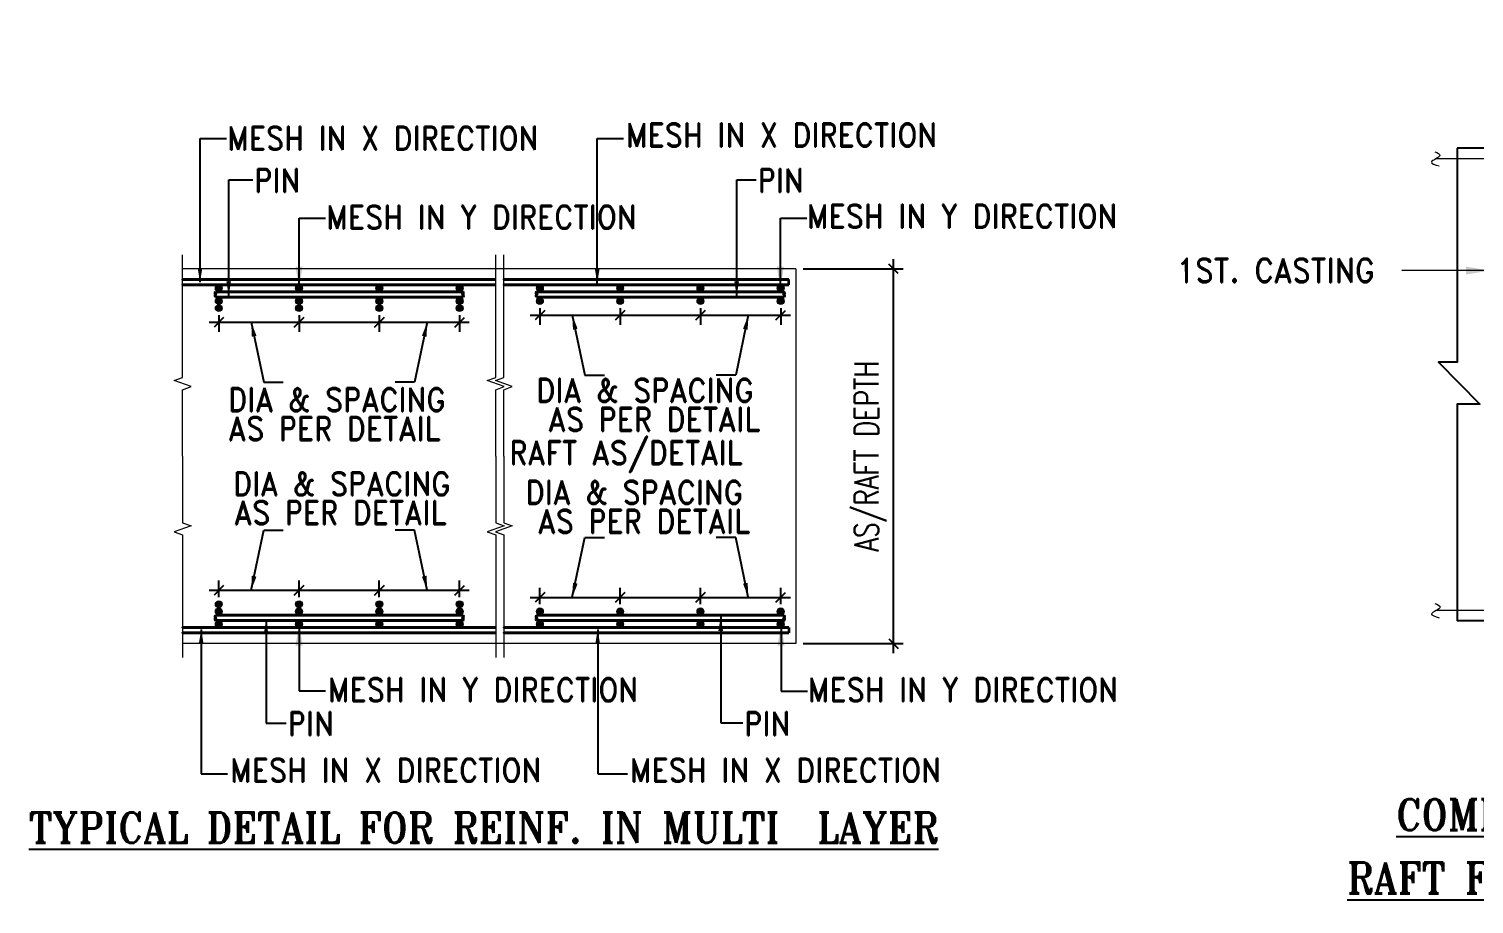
# Model space of a CAD drawing. Header units: millimetres. Extents: x 1123469 to 1883119, y -126924 to 196924.
# Drawn here: x 1402946 to 1418029, y 106174 to 115304 of the extents above; entities that cross this region are included whole.
import ezdxf

# ---------------------------------------------------------------- set-up
doc = ezdxf.new("R2010")
doc.units = ezdxf.units.MM
doc.header["$LTSCALE"] = 500
doc.header["$MEASUREMENT"] = 0
doc.header["$PDMODE"] = 34
for name, pattern in [('( Hidden )', [0.375, 0.25, -0.125]), ('1', [0]), ('ACAD_ISO08W100', [36, 24, -3, 6, -3])]:
    doc.linetypes.add(name, pattern=pattern)
doc.layers.get('Defpoints').update_dxf_attribs({"lineweight": 0})
for name, color, linetype, lineweight in [('ARWO', 1, 'Continuous', 18), ('DIM', 1, 'Continuous', 20), ('RAFT LINE', 251, 'Continuous', 0), ('RAFT REIN.', 7, 'Continuous', 18), ('RAFT REIN. MARK', 3, 'Continuous', 18), ('RAFT SECTION', 4, 'Continuous', 18), ('STEEL', 7, 'Continuous', 20), ('Steel aa', 6, 'Continuous', 40), ('T1', 1, 'Continuous', 15), ('TEXT', 7, 'Continuous', 13)]:
    doc.layers.add(name, color=color, linetype=linetype, lineweight=lineweight)
for name, color, linetype in [('beam', 4, '1'), ('Dim aa', 252, 'Continuous'), ('DIMENTION', 3, 'Continuous'), ('Grid_line', 8, 'ACAD_ISO08W100'), ('reinf.', 4, 'Continuous'), ('S-DIM', 2, 'Continuous'), ('TEXT 1', 1, 'Continuous')]:
    doc.layers.add(name, color=color, linetype=linetype)
doc.styles.add('3mm', font='arial.ttf')
doc.styles.add('DIM50', font='simplex.shx', dxfattribs={"width": 0.75})
doc.styles.add('GN-DIM', font='romand.shx', dxfattribs={"width": 0.9, "height": 250})
doc.styles.add('rawat.25', font='simplex.shx', dxfattribs={"height": 300})
doc.styles.add('ROMANS', font='arialbd.ttf', dxfattribs={"width": 0.75})
doc.styles.add('RT', font='romant.shx', dxfattribs={"height": 8})
doc.dimstyles.new('GN-DIM', dxfattribs={"dimtxt": 250, "dimasz": 125, "dimexe": 125, "dimexo": 100, "dimgap": 100, "dimtad": 1, "dimdec": 0, "dimdsep": 46, "dimtxsty": 'GN-DIM', "dimblk": 'OBLIQUE', "dimcen": 2.5, "dimdle": 125, "dimclrd": 3, "dimclre": 3, "dimclrt": 6, "dimadec": 0, "dimazin": 0, "dimtfac": 1, "dimtdec": 0, "dimtix": 1, "dimtmove": 0, "dimatfit": 3, "dimfxl": 1, "dimarcsym": 0})
doc.dimstyles.new('mm 1-25 [4 x]', dxfattribs={"dimtxt": 300, "dimasz": 225, "dimexe": 0.18, "dimexo": 0.0625, "dimgap": 50, "dimtad": 1, "dimdec": 0, "dimlfac": 0.25, "dimzin": 0, "dimdsep": 46, "dimtxsty": 'ROMANS', "dimcen": 0.09, "dimclrd": 253, "dimclre": 253, "dimclrt": 4, "dimadec": 0, "dimazin": 0, "dimtfac": 1, "dimtdec": 0, "dimtofl": 0, "dimtmove": 0, "dimatfit": 3, "dimfxl": 1, "dimtolj": 1, "dimtzin": 0, "dimarcsym": 0})
doc.dimstyles.new('PARAMVEER', dxfattribs={"dimtxt": 200, "dimasz": 100, "dimexe": 0, "dimexo": 25, "dimgap": 10, "dimtad": 1, "dimdec": 0, "dimrnd": 5, "dimzin": 0, "dimdsep": 46, "dimtxsty": '3mm', "dimblk": 'OBLIQUE', "dimcen": 0.09, "dimdle": 75, "dimclrd": 1, "dimclre": 1, "dimclrt": 3, "dimadec": 0, "dimazin": 0, "dimtfac": 1, "dimtdec": 0, "dimtmove": 1, "dimatfit": 3, "dimfxl": 100, "dimtolj": 1, "dimtzin": 0, "dimlwd": 18, "dimlwe": 5, "dimarcsym": 0})
doc.dimstyles.new('rawat.25', dxfattribs={"dimtxt": 300, "dimasz": 75, "dimexe": 100, "dimexo": 50, "dimgap": 35, "dimtad": 1, "dimdec": 0, "dimlfac": 0.25, "dimzin": 1, "dimdsep": 46, "dimtxsty": 'rawat.25', "dimblk": 'ARCHTICK', "dimcen": 0.09, "dimdle": 100, "dimclrd": 232, "dimclre": 232, "dimclrt": 3, "dimadec": 0, "dimazin": 0, "dimtfac": 1, "dimtdec": 0, "dimtix": 1, "dimtmove": 1, "dimatfit": 0, "dimfxl": 1, "dimarcsym": 0})
doc.dimstyles.new('section dim.', dxfattribs={"dimtxt": 250, "dimasz": 100, "dimexe": 100, "dimexo": 75, "dimgap": 50, "dimtad": 1, "dimdec": 0, "dimlfac": 0.5, "dimzin": 1, "dimdsep": 46, "dimtxsty": 'DIM50', "dimblk": 'OBLIQUE', "dimcen": 6, "dimdle": 100, "dimclrd": 1, "dimclre": 1, "dimclrt": 3, "dimadec": 0, "dimazin": 0, "dimtfac": 1, "dimtdec": 0, "dimtmove": 1, "dimatfit": 0, "dimfxl": 1, "dimtolj": 1, "dimtzin": 0, "dimarcsym": 0})

# ---------------------------------------------------------------- blocks, each defined once
blk = doc.blocks.new('_Oblique')
at = {"color": 0, "linetype": 'ByBlock', "lineweight": -2}
blk.add_line((-0.5, -0.5), (0.5, 0.5), dxfattribs=at)
blk = doc.blocks.new('*D728')
at = {"layer": 'Defpoints', "color": 0, "transparency": 16777216}
for p in [(6747600, -1245078), (6749244, -1245661), (6749244, -1246080)]:
    blk.add_point(p, dxfattribs=at)
at = {"layer": 'DIMENTION', "color": 3, "lineweight": -2, "transparency": 16777216}
for p, q in [((6747600, -1245178), (6747600, -1246205)), ((6749244, -1245761), (6749244, -1246205)), ((6747475, -1246080), (6749369, -1246080))]:
    blk.add_line(p, q, dxfattribs=at)
at = {"layer": 'DIMENTION', "color": 3, "lineweight": -2, "transparency": 16777216, "xscale": 125, "yscale": 125, "zscale": 125, "rotation": 180}
blk.add_blockref('_Oblique', (6747600, -1246080), dxfattribs=at)
at = {"layer": 'DIMENTION', "color": 3, "lineweight": -2, "transparency": 16777216, "xscale": 125, "yscale": 125, "zscale": 125}
blk.add_blockref('_Oblique', (6749244, -1246080), dxfattribs=at)
at = {"layer": 'DIMENTION', "color": 6, "transparency": 16777216, "insert": (6748422, -1245855), "char_height": 250, "attachment_point": 5, "style": 'GN-DIM'}
blk.add_mtext('450', dxfattribs=at)
blk = doc.blocks.new('*D729')
at = {"layer": 'Defpoints', "color": 0, "transparency": 16777216}
for p in [(6750892, -1244757), (6749244, -1245661), (6750892, -1246080)]:
    blk.add_point(p, dxfattribs=at)
at = {"layer": 'DIMENTION', "color": 3, "lineweight": -2, "transparency": 16777216}
for p, q in [((6750892, -1244857), (6750892, -1246205)), ((6749244, -1245761), (6749244, -1246205)), ((6749119, -1246080), (6751017, -1246080))]:
    blk.add_line(p, q, dxfattribs=at)
at = {"layer": 'DIMENTION', "color": 3, "lineweight": -2, "transparency": 16777216, "xscale": 125, "yscale": 125, "zscale": 125, "rotation": 180}
blk.add_blockref('_Oblique', (6749244, -1246080), dxfattribs=at)
at = {"layer": 'DIMENTION', "color": 3, "lineweight": -2, "transparency": 16777216, "xscale": 125, "yscale": 125, "zscale": 125}
blk.add_blockref('_Oblique', (6750892, -1246080), dxfattribs=at)
at = {"layer": 'DIMENTION', "color": 6, "transparency": 16777216, "insert": (6750068, -1245855), "char_height": 250, "attachment_point": 5, "style": 'GN-DIM'}
blk.add_mtext('450', dxfattribs=at)
blk = doc.blocks.new('*D730')
at = {"layer": 'Defpoints', "color": 0, "transparency": 16777216}
for p in [(6747596, -1241355), (6747596, -1243227), (6748127, -1243227)]:
    blk.add_point(p, dxfattribs=at)
at = {"layer": 'DIMENTION', "color": 3, "lineweight": -2, "transparency": 16777216}
for p, q in [((6748127, -1241230), (6748127, -1243352)), ((6747696, -1241355), (6748252, -1241355)), ((6747696, -1243227), (6748252, -1243227))]:
    blk.add_line(p, q, dxfattribs=at)
at = {"layer": 'DIMENTION', "color": 3, "lineweight": -2, "transparency": 16777216, "xscale": 125, "yscale": 125, "zscale": 125}
for p, rotation in [((6748127, -1241355), 90), ((6748127, -1243227), 270)]:
    blk.add_blockref('_Oblique', p, dxfattribs=dict(at, rotation=rotation))
at = {"layer": 'DIMENTION', "color": 6, "transparency": 16777216, "insert": (6747902, -1242291), "char_height": 250, "attachment_point": 5, "rotation": 90, "style": 'GN-DIM'}
blk.add_mtext('400', dxfattribs=at)
blk = doc.blocks.new('*D731')
at = {"layer": 'Defpoints', "color": 0, "transparency": 16777216}
for p in [(6747146, -1244761), (6747600, -1244761), (6747600, -1246080)]:
    blk.add_point(p, dxfattribs=at)
at = {"layer": 'DIMENTION', "color": 3, "lineweight": -2, "transparency": 16777216}
for p, q in [((6747146, -1244861), (6747146, -1246205)), ((6747600, -1244861), (6747600, -1246205)), ((6747021, -1246080), (6747725, -1246080))]:
    blk.add_line(p, q, dxfattribs=at)
at = {"layer": 'DIMENTION', "color": 3, "lineweight": -2, "transparency": 16777216, "xscale": 125, "yscale": 125, "zscale": 125, "rotation": 180}
blk.add_blockref('_Oblique', (6747146, -1246080), dxfattribs=at)
at = {"layer": 'DIMENTION', "color": 3, "lineweight": -2, "transparency": 16777216, "xscale": 125, "yscale": 125, "zscale": 125}
blk.add_blockref('_Oblique', (6747600, -1246080), dxfattribs=at)
at = {"layer": 'DIMENTION', "color": 6, "transparency": 16777216, "insert": (6747373, -1245855), "char_height": 250, "attachment_point": 5, "style": 'GN-DIM'}
blk.add_mtext('150', dxfattribs=at)
blk = doc.blocks.new('*D732')
at = {"layer": 'Defpoints', "color": 0, "transparency": 16777216}
for p in [(6747143, -1241638), (6746855, -1242944), (6747143, -1242944)]:
    blk.add_point(p, dxfattribs=at)
at = {"layer": 'DIMENTION', "color": 3, "lineweight": -2, "transparency": 16777216}
for p, q in [((6746855, -1241513), (6746855, -1243069)), ((6747043, -1241638), (6746730, -1241638)), ((6747043, -1242944), (6746730, -1242944))]:
    blk.add_line(p, q, dxfattribs=at)
at = {"layer": 'DIMENTION', "color": 3, "lineweight": -2, "transparency": 16777216, "xscale": 125, "yscale": 125, "zscale": 125}
for p, rotation in [((6746855, -1241638), 90), ((6746855, -1242944), 270)]:
    blk.add_blockref('_Oblique', p, dxfattribs=dict(at, rotation=rotation))
at = {"layer": 'DIMENTION', "color": 6, "transparency": 16777216, "insert": (6746630, -1242291), "char_height": 250, "attachment_point": 5, "rotation": 90, "style": 'GN-DIM'}
blk.add_mtext('300', dxfattribs=at)
blk = doc.blocks.new('*D733')
at = {"layer": 'Defpoints', "color": 0, "transparency": 16777216}
for p in [(6748529, -1244647), (6750157, -1244538), (6750157, -1245422)]:
    blk.add_point(p, dxfattribs=at)
at = {"layer": 'DIMENTION', "color": 3, "lineweight": -2, "transparency": 16777216}
for p, q in [((6750157, -1244638), (6750157, -1245547)), ((6748529, -1244747), (6748529, -1245547)), ((6748404, -1245422), (6750282, -1245422))]:
    blk.add_line(p, q, dxfattribs=at)
at = {"layer": 'DIMENTION', "color": 3, "lineweight": -2, "transparency": 16777216, "xscale": 125, "yscale": 125, "zscale": 125, "rotation": 180}
blk.add_blockref('_Oblique', (6748529, -1245422), dxfattribs=at)
at = {"layer": 'DIMENTION', "color": 3, "lineweight": -2, "transparency": 16777216, "xscale": 125, "yscale": 125, "zscale": 125}
blk.add_blockref('_Oblique', (6750157, -1245422), dxfattribs=at)
at = {"layer": 'DIMENTION', "color": 6, "transparency": 16777216, "insert": (6749343, -1245132), "char_height": 250, "attachment_point": 5, "style": 'GN-DIM'}
blk.add_mtext('{\\Fc:\\acadr13ommon\\fonts\\romand|c0;\\W1;50% R/F LAP}', dxfattribs=at)
blk = doc.blocks.new('*D545')
at = {"layer": 'Defpoints', "color": 0, "transparency": 16777216}
for p in [(1413855, 114481), (1414873, 114481), (1413855, 110571)]:
    blk.add_point(p, dxfattribs=at)
at = {"layer": 'S-DIM', "color": 1, "lineweight": -2, "transparency": 16777216}
for p, q in [((1413930, 114481), (1414973, 114481)), ((1414873, 110471), (1414873, 114581)), ((1413930, 110571), (1414973, 110571))]:
    blk.add_line(p, q, dxfattribs=at)
at = {"layer": 'S-DIM', "color": 1, "lineweight": -2, "transparency": 16777216, "xscale": 100, "yscale": 100, "zscale": 100}
for p, rotation in [((1414873, 114481), 90), ((1414873, 110571), 270)]:
    blk.add_blockref('_Oblique', p, dxfattribs=dict(at, rotation=rotation))
at = {"layer": 'S-DIM', "color": 3, "transparency": 16777216, "insert": (1414632, 112526), "char_height": 250, "attachment_point": 5, "rotation": 90, "style": 'DIM50'}
blk.add_mtext('\\A1;AS/RAFT DEPTH', dxfattribs=at)
blk = doc.blocks.new('_ArchTick')
at = {"color": 0, "linetype": 'ByBlock', "const_width": 0.15}
blk.add_lwpolyline([(-0.5, -0.5), (0.5, 0.5)], dxfattribs=at)
blk = doc.blocks.new('*D546')
at = {"layer": 'Defpoints', "color": 0, "transparency": 16777216}
for p in [(1413696, 111054), (1412858, 110908), (1413696, 110908)]:
    blk.add_point(p, dxfattribs=at)
at = {"layer": 'S-DIM', "color": 1, "lineweight": -2, "transparency": 16777216}
for p, q in [((1412758, 111054), (1413796, 111054)), ((1412858, 110983), (1412858, 111154)), ((1413696, 110983), (1413696, 111154))]:
    blk.add_line(p, q, dxfattribs=at)
at = {"layer": 'S-DIM', "color": 1, "lineweight": -2, "transparency": 16777216, "xscale": 100, "yscale": 100, "zscale": 100, "rotation": 180}
blk.add_blockref('_Oblique', (1412858, 111054), dxfattribs=at)
at = {"layer": 'S-DIM', "color": 1, "lineweight": -2, "transparency": 16777216, "xscale": 100, "yscale": 100, "zscale": 100}
blk.add_blockref('_Oblique', (1413696, 111054), dxfattribs=at)
blk = doc.blocks.new('*D547')
at = {"layer": 'Defpoints', "color": 0, "transparency": 16777216}
for p in [(1412020, 111054), (1411182, 110908), (1412020, 110908)]:
    blk.add_point(p, dxfattribs=at)
at = {"layer": 'S-DIM', "color": 1, "lineweight": -2, "transparency": 16777216}
for p, q in [((1411082, 111054), (1412120, 111054)), ((1411182, 110983), (1411182, 111154)), ((1412020, 110983), (1412020, 111154))]:
    blk.add_line(p, q, dxfattribs=at)
at = {"layer": 'S-DIM', "color": 1, "lineweight": -2, "transparency": 16777216, "xscale": 100, "yscale": 100, "zscale": 100, "rotation": 180}
blk.add_blockref('_Oblique', (1411182, 111054), dxfattribs=at)
at = {"layer": 'S-DIM', "color": 1, "lineweight": -2, "transparency": 16777216, "xscale": 100, "yscale": 100, "zscale": 100}
blk.add_blockref('_Oblique', (1412020, 111054), dxfattribs=at)
blk = doc.blocks.new('*D548')
at = {"layer": 'Defpoints', "color": 0, "transparency": 16777216}
for p in [(1412858, 111054), (1412020, 110908), (1412858, 110908)]:
    blk.add_point(p, dxfattribs=at)
at = {"layer": 'S-DIM', "color": 1, "lineweight": -2, "transparency": 16777216}
for p, q in [((1411920, 111054), (1412958, 111054)), ((1412020, 110983), (1412020, 111154)), ((1412858, 110983), (1412858, 111154))]:
    blk.add_line(p, q, dxfattribs=at)
at = {"layer": 'S-DIM', "color": 1, "lineweight": -2, "transparency": 16777216, "xscale": 100, "yscale": 100, "zscale": 100, "rotation": 180}
blk.add_blockref('_Oblique', (1412020, 111054), dxfattribs=at)
at = {"layer": 'S-DIM', "color": 1, "lineweight": -2, "transparency": 16777216, "xscale": 100, "yscale": 100, "zscale": 100}
blk.add_blockref('_Oblique', (1412858, 111054), dxfattribs=at)
blk = doc.blocks.new('*D549')
at = {"layer": 'Defpoints', "color": 0, "transparency": 16777216}
for p in [(1410344, 111128), (1409506, 110982), (1410344, 110982)]:
    blk.add_point(p, dxfattribs=at)
at = {"layer": 'S-DIM', "color": 1, "lineweight": -2, "transparency": 16777216}
for p, q in [((1409506, 111057), (1409506, 111228)), ((1410344, 111057), (1410344, 111228)), ((1409406, 111128), (1410444, 111128))]:
    blk.add_line(p, q, dxfattribs=at)
at = {"layer": 'S-DIM', "color": 1, "lineweight": -2, "transparency": 16777216, "xscale": 100, "yscale": 100, "zscale": 100, "rotation": 180}
blk.add_blockref('_Oblique', (1409506, 111128), dxfattribs=at)
at = {"layer": 'S-DIM', "color": 1, "lineweight": -2, "transparency": 16777216, "xscale": 100, "yscale": 100, "zscale": 100}
blk.add_blockref('_Oblique', (1410344, 111128), dxfattribs=at)
blk = doc.blocks.new('*D550')
at = {"layer": 'Defpoints', "color": 0, "transparency": 16777216}
for p in [(1408669, 111128), (1407831, 110982), (1408669, 110982)]:
    blk.add_point(p, dxfattribs=at)
at = {"layer": 'S-DIM', "color": 1, "lineweight": -2, "transparency": 16777216}
for p, q in [((1407831, 111057), (1407831, 111228)), ((1408669, 111057), (1408669, 111228)), ((1407731, 111128), (1408769, 111128))]:
    blk.add_line(p, q, dxfattribs=at)
at = {"layer": 'S-DIM', "color": 1, "lineweight": -2, "transparency": 16777216, "xscale": 100, "yscale": 100, "zscale": 100, "rotation": 180}
blk.add_blockref('_Oblique', (1407831, 111128), dxfattribs=at)
at = {"layer": 'S-DIM', "color": 1, "lineweight": -2, "transparency": 16777216, "xscale": 100, "yscale": 100, "zscale": 100}
blk.add_blockref('_Oblique', (1408669, 111128), dxfattribs=at)
blk = doc.blocks.new('*D551')
at = {"layer": 'Defpoints', "color": 0, "transparency": 16777216}
for p in [(1409506, 111128), (1408669, 110982), (1409506, 110982)]:
    blk.add_point(p, dxfattribs=at)
at = {"layer": 'S-DIM', "color": 1, "lineweight": -2, "transparency": 16777216}
for p, q in [((1408669, 111057), (1408669, 111228)), ((1409506, 111057), (1409506, 111228)), ((1408569, 111128), (1409606, 111128))]:
    blk.add_line(p, q, dxfattribs=at)
at = {"layer": 'S-DIM', "color": 1, "lineweight": -2, "transparency": 16777216, "xscale": 100, "yscale": 100, "zscale": 100, "rotation": 180}
blk.add_blockref('_Oblique', (1408669, 111128), dxfattribs=at)
at = {"layer": 'S-DIM', "color": 1, "lineweight": -2, "transparency": 16777216, "xscale": 100, "yscale": 100, "zscale": 100}
blk.add_blockref('_Oblique', (1409506, 111128), dxfattribs=at)
blk = doc.blocks.new('*D552')
at = {"layer": 'Defpoints', "color": 0, "transparency": 16777216}
for p in [(1412858, 114144), (1413696, 114144), (1413696, 113998)]:
    blk.add_point(p, dxfattribs=at)
at = {"layer": 'S-DIM', "color": 1, "lineweight": -2, "transparency": 16777216}
for p, q in [((1412858, 114069), (1412858, 113898)), ((1413696, 114069), (1413696, 113898)), ((1412758, 113998), (1413796, 113998))]:
    blk.add_line(p, q, dxfattribs=at)
at = {"layer": 'S-DIM', "color": 1, "lineweight": -2, "transparency": 16777216, "xscale": 100, "yscale": 100, "zscale": 100, "rotation": 180}
blk.add_blockref('_Oblique', (1412858, 113998), dxfattribs=at)
at = {"layer": 'S-DIM', "color": 1, "lineweight": -2, "transparency": 16777216, "xscale": 100, "yscale": 100, "zscale": 100}
blk.add_blockref('_Oblique', (1413696, 113998), dxfattribs=at)
blk = doc.blocks.new('*D553')
at = {"layer": 'Defpoints', "color": 0, "transparency": 16777216}
for p in [(1411182, 114144), (1412020, 114144), (1412020, 113998)]:
    blk.add_point(p, dxfattribs=at)
at = {"layer": 'S-DIM', "color": 1, "lineweight": -2, "transparency": 16777216}
for p, q in [((1411182, 114069), (1411182, 113898)), ((1412020, 114069), (1412020, 113898)), ((1411082, 113998), (1412120, 113998))]:
    blk.add_line(p, q, dxfattribs=at)
at = {"layer": 'S-DIM', "color": 1, "lineweight": -2, "transparency": 16777216, "xscale": 100, "yscale": 100, "zscale": 100, "rotation": 180}
blk.add_blockref('_Oblique', (1411182, 113998), dxfattribs=at)
at = {"layer": 'S-DIM', "color": 1, "lineweight": -2, "transparency": 16777216, "xscale": 100, "yscale": 100, "zscale": 100}
blk.add_blockref('_Oblique', (1412020, 113998), dxfattribs=at)
blk = doc.blocks.new('*D554')
at = {"layer": 'Defpoints', "color": 0, "transparency": 16777216}
for p in [(1412020, 114144), (1412858, 114144), (1412858, 113998)]:
    blk.add_point(p, dxfattribs=at)
at = {"layer": 'S-DIM', "color": 1, "lineweight": -2, "transparency": 16777216}
for p, q in [((1412020, 114069), (1412020, 113898)), ((1412858, 114069), (1412858, 113898)), ((1411920, 113998), (1412958, 113998))]:
    blk.add_line(p, q, dxfattribs=at)
at = {"layer": 'S-DIM', "color": 1, "lineweight": -2, "transparency": 16777216, "xscale": 100, "yscale": 100, "zscale": 100, "rotation": 180}
blk.add_blockref('_Oblique', (1412020, 113998), dxfattribs=at)
at = {"layer": 'S-DIM', "color": 1, "lineweight": -2, "transparency": 16777216, "xscale": 100, "yscale": 100, "zscale": 100}
blk.add_blockref('_Oblique', (1412858, 113998), dxfattribs=at)
blk = doc.blocks.new('*D555')
at = {"layer": 'Defpoints', "color": 0, "transparency": 16777216}
for p in [(1409506, 114071), (1410344, 114071), (1410344, 113924)]:
    blk.add_point(p, dxfattribs=at)
at = {"layer": 'S-DIM', "color": 1, "lineweight": -2, "transparency": 16777216}
for p, q in [((1409406, 113924), (1410444, 113924)), ((1409506, 113996), (1409506, 113824)), ((1410344, 113996), (1410344, 113824))]:
    blk.add_line(p, q, dxfattribs=at)
at = {"layer": 'S-DIM', "color": 1, "lineweight": -2, "transparency": 16777216, "xscale": 100, "yscale": 100, "zscale": 100, "rotation": 180}
blk.add_blockref('_Oblique', (1409506, 113924), dxfattribs=at)
at = {"layer": 'S-DIM', "color": 1, "lineweight": -2, "transparency": 16777216, "xscale": 100, "yscale": 100, "zscale": 100}
blk.add_blockref('_Oblique', (1410344, 113924), dxfattribs=at)
blk = doc.blocks.new('*D556')
at = {"layer": 'Defpoints', "color": 0, "transparency": 16777216}
for p in [(1407831, 114071), (1408669, 114071), (1408669, 113924)]:
    blk.add_point(p, dxfattribs=at)
at = {"layer": 'S-DIM', "color": 1, "lineweight": -2, "transparency": 16777216}
for p, q in [((1407731, 113924), (1408769, 113924)), ((1407831, 113996), (1407831, 113824)), ((1408669, 113996), (1408669, 113824))]:
    blk.add_line(p, q, dxfattribs=at)
at = {"layer": 'S-DIM', "color": 1, "lineweight": -2, "transparency": 16777216, "xscale": 100, "yscale": 100, "zscale": 100, "rotation": 180}
blk.add_blockref('_Oblique', (1407831, 113924), dxfattribs=at)
at = {"layer": 'S-DIM', "color": 1, "lineweight": -2, "transparency": 16777216, "xscale": 100, "yscale": 100, "zscale": 100}
blk.add_blockref('_Oblique', (1408669, 113924), dxfattribs=at)
blk = doc.blocks.new('*D557')
at = {"layer": 'Defpoints', "color": 0, "transparency": 16777216}
for p in [(1408669, 114071), (1409506, 114071), (1409506, 113924)]:
    blk.add_point(p, dxfattribs=at)
at = {"layer": 'S-DIM', "color": 1, "lineweight": -2, "transparency": 16777216}
for p, q in [((1408569, 113924), (1409606, 113924)), ((1408669, 113996), (1408669, 113824)), ((1409506, 113996), (1409506, 113824))]:
    blk.add_line(p, q, dxfattribs=at)
at = {"layer": 'S-DIM', "color": 1, "lineweight": -2, "transparency": 16777216, "xscale": 100, "yscale": 100, "zscale": 100, "rotation": 180}
blk.add_blockref('_Oblique', (1408669, 113924), dxfattribs=at)
at = {"layer": 'S-DIM', "color": 1, "lineweight": -2, "transparency": 16777216, "xscale": 100, "yscale": 100, "zscale": 100}
blk.add_blockref('_Oblique', (1409506, 113924), dxfattribs=at)
blk = doc.blocks.new('NRYNR')
at = {"layer": 'beam', "color": 3}
for p, q in [((6752444.8, -1239825.4), (6746160.8, -1239825.4)), ((6752444.8, -1244756.9), (6746160.8, -1244756.9))]:
    blk.add_line(p, q, dxfattribs=at)
for points in [[(6746160.8, -1239825.4), (6746160.8, -1242056.2), (6745964.2, -1242056.2), (6746398.1, -1242496.5), (6746160.8, -1242496.5), (6746160.8, -1244756.9)], [(6752444.8, -1244756.9), (6752444.8, -1242496.5), (6752682.2, -1242496.5), (6752248.3, -1242056.2), (6752444.8, -1242056.2), (6752444.8, -1239825.4)]]:
    blk.add_lwpolyline(points, dxfattribs=at)
at = {"layer": 'Grid_line', "ltscale": 0.3}
blk.add_line((6749244, -1238873.8), (6749244, -1246436.1), dxfattribs=at)
at = {"layer": 'STEEL', "color": 4, "ltscale": 10000}
for p, q in [((6750066.5, -1239935), (6745941.6, -1239935)), ((6750018.4, -1240044.5), (6750178.5, -1239935)), ((6752559.6, -1239935), (6750178.5, -1239935)), ((6750018.4, -1240044.5), (6748330.7, -1240044.5)), ((6748330.7, -1244647.3), (6745941.6, -1244647.3)), ((6748330.7, -1244647.3), (6748490.9, -1244537.7)), ((6750157.2, -1244537.7), (6748490.9, -1244537.7)), ((6749360.3, -1244647.3), (6748529.1, -1244647.3)), ((6752559.6, -1244647.3), (6749360.3, -1244647.3))]:
    blk.add_line(p, q, dxfattribs=at)
for points in [[(6745927.9, -1239862.1), (6745981.4, -1239900.6), (6745892, -1239970), (6745973.2, -1240011)], [(6752545.9, -1239862.1), (6752599.4, -1239900.6), (6752510, -1239970), (6752591.2, -1240011)], [(6745927.9, -1244574.4), (6745981.4, -1244612.9), (6745892, -1244682.4), (6745973.2, -1244723.3)], [(6752545.9, -1244574.4), (6752599.4, -1244612.9), (6752510, -1244682.4), (6752591.2, -1244723.3)]]:
    blk.add_spline(points, degree=3, dxfattribs=at)
at = {"layer": 'TEXT', "color": 4}
for p, q in [((6747596.4, -1239825.4), (6747596.4, -1241355)), ((6750891.6, -1239825.4), (6750891.6, -1241355)), ((6747142.6, -1241637.8), (6747596.4, -1241355)), ((6751345.4, -1241637.8), (6750891.6, -1241355)), ((6747142.6, -1241637.8), (6747142.6, -1242944.4)), ((6751345.4, -1241637.8), (6751345.4, -1242944.4)), ((6747142.6, -1242944.4), (6747596.4, -1243227.2)), ((6751345.4, -1242944.4), (6750891.6, -1243227.2)), ((6747596.4, -1243227.2), (6747596.4, -1244756.9)), ((6750891.6, -1243227.2), (6750891.6, -1244756.9))]:
    blk.add_line(p, q, dxfattribs=at)
at = {"layer": 'TEXT', "color": 3, "style": 'GN-DIM', "width": 0.9}
for s, p in [('C OF JOINT', (6749116.5, -1238834.9)), ('L', (6749189.9, -1238982.4)), ('INJECTION GROUTING SHALL BE', (6752418.1, -1238997.4)), ('DONE IN THE JOINT', (6752418.1, -1239412.3)), ('2ND. CASTING', (6752880.2, -1240847)), ('1ST. CASTING', (6743234.2, -1241224.6)), ('3RD. CASTING ', (6752989.4, -1241603.7)), ('(COMPENSATORY STRIP)', (6752982.1, -1242007.7)), ('SHALL BE CASTED', (6752982.1, -1242423.8)), ('AFTER 28 DAYS', (6752982.1, -1242833.8)), ('RAFT R/F (IN SAME LAYER)', (6751623.8, -1245418.5))]:
    blk.add_text(s, height=250, dxfattribs=at).set_placement(p)
at = {"layer": 'TEXT 1', "style": 'RT', "width": 0.9}
for s, p in [('%%UCOMPENSATORY STRIP DETAIL FOR', (6745522.5, -1246941)), ('%%URAFT FOUNDATION (SINGLE LAYER R/F)', (6745010.9, -1247601.7))]:
    blk.add_text(s, height=325, dxfattribs=at).set_placement(p)
at = {"layer": 'DIMENTION'}
for base, p1, p2, text, picture, middle in [((6748126.8, -1243227.2), (6747596.4, -1241355), (6747596.4, -1243227.2), '400', '*D730', (6747901.8, -1242291.1)), ((6746854.7, -1242944.4), (6747142.6, -1241637.8), (6747142.6, -1242944.4), '300', '*D732', (6746629.7, -1242291.1))]:
    dim = blk.add_linear_dim(base=base, p1=p1, p2=p2, angle=90, text=text, dimstyle='GN-DIM', dxfattribs=at)
    dim.commit()
    dim.dimension.update_dxf_attribs({"geometry": picture, "text_midpoint": middle})
for base, p1, p2, text, picture, middle in [((6750157.2, -1245422.2), (6748529.1, -1244647.3), (6750157.2, -1244537.7), '{\\Fc:\\acadr13ommon\\fonts\\romand|c0;\\W1;50% R/F LAP}', '*D733', (6749343.2, -1245422.2)), ((6747600.1, -1246080.2), (6747146.3, -1244761.1), (6747600.1, -1244761.1), '150', '*D731', (6747373.2, -1246080.2))]:
    dim = blk.add_linear_dim(base=base, p1=p1, p2=p2, text=text, dimstyle='GN-DIM', dxfattribs=at)
    dim.commit()
    dim.dimension.update_dxf_attribs({"geometry": picture, "text_midpoint": middle, "dimtype": 160})
for base, p1, p2, picture, middle in [((6750891.6, -1246080.2), (6749244, -1245660.9), (6750891.6, -1244756.9), '*D729', (6750067.8, -1245855.2)), ((6749244, -1246080.2), (6747600.1, -1245078.3), (6749244, -1245660.9), '*D728', (6748422.1, -1245855.2))]:
    dim = blk.add_linear_dim(base=base, p1=p1, p2=p2, text='450', dimstyle='GN-DIM', dxfattribs=at)
    dim.commit()
    dim.dimension.update_dxf_attribs({"geometry": picture, "text_midpoint": middle})
at = {"layer": 'ARWO'}
for points in [[(6750887.8, -1240440.2), (6751926.5, -1238865.9), (6752346.1, -1238865.9)], [(6751958, -1240739.9, -130218.4), (6752880.3, -1240739.9, -130218.4)], [(6746504.3, -1241102), (6745582, -1241102)], [(6750026, -1242504.6), (6750586, -1241459.6), (6753005.1, -1241459.6)], [(6751361.4, -1244647.3), (6751361.4, -1245298.9), (6751624.5, -1245298.9)]]:
    blk.add_leader(points, dimstyle='PARAMVEER', override={"dimasz": 250}, dxfattribs=at)
blk = doc.blocks.new('4HJJI')
at = {"layer": 'Steel aa'}
h = blk.add_hatch(dxfattribs=at)
h.set_pattern_fill('ANSI31', color=256, scale=35.175023, angle=-88.45067, style=0)
h.set_pattern_definition([(223.450674, (1411441.2967, 130121.564), (-1.72432825, 1.82019863), [])])
edge = h.paths.add_edge_path()
edge.add_ellipse((1407818.2, 114224.9), major_axis=(-18.5, 18.5), ratio=1, start_angle=11.22261, end_angle=75.67874, ccw=False)
edge.add_ellipse((1407777.8, 114226), major_axis=(16.3, 16.3), ratio=1, start_angle=276.26866, end_angle=350.63269, ccw=False)
h = blk.add_hatch(dxfattribs=at)
h.set_pattern_fill('ANSI31', color=256, scale=35.175023, angle=-88.45067, style=0)
h.set_pattern_definition([(316.549326, (1406733.7526, 130121.564), (1.72432825, 1.82019863), [])])
edge = h.paths.add_edge_path()
edge.add_ellipse((1410356.8, 114224.9), major_axis=(18.5, 18.5), ratio=1, start_angle=284.32126, end_angle=348.77739)
edge.add_ellipse((1410397.3, 114226), major_axis=(16.3, 16.3), ratio=1, start_angle=99.36731, end_angle=173.73134)
h = blk.add_hatch(dxfattribs=at)
h.set_pattern_fill('ANSI31', color=256, scale=35.175023, angle=-88.45067, style=0)
h.set_pattern_definition([(223.450674, (1414792.7094, 130121.564), (-1.72432825, 1.82019863), [])])
edge = h.paths.add_edge_path()
edge.add_ellipse((1411169.6, 114224.9), major_axis=(-18.5, 18.5), ratio=1, start_angle=11.22261, end_angle=75.67874, ccw=False)
edge.add_ellipse((1411129.2, 114226), major_axis=(-16.3, 16.3), ratio=1, start_angle=186.26866, end_angle=260.63269, ccw=False)
h = blk.add_hatch(dxfattribs=at)
h.set_pattern_fill('ANSI31', color=256, scale=35.175023, angle=-88.45067, style=0)
h.set_pattern_definition([(316.549326, (1410085.1653, 130121.564), (1.72432825, 1.82019863), [])])
edge = h.paths.add_edge_path()
edge.add_ellipse((1413708.2, 114224.9), major_axis=(-18.5, 18.5), ratio=1, start_angle=194.32126, end_angle=258.77739)
edge.add_ellipse((1413748.7, 114226), major_axis=(16.3, 16.3), ratio=1, start_angle=99.36731, end_angle=173.73134)
h = blk.add_hatch(dxfattribs=at)
h.set_pattern_fill('ANSI31', color=256, scale=20.058205, angle=-88.45067, style=0)
h.set_pattern_definition([(136.549326, (1411441.2967, 94930.5245), (-1.72432825, -1.82019863), [])])
edge = h.paths.add_edge_path()
edge.add_arc((1407818.2, 110827.1), 26.1, 149.32126, 213.77739)
edge.add_arc((1407777.8, 110826.1), 23, 324.36731, 398.73134)
h = blk.add_hatch(dxfattribs=at)
h.set_pattern_fill('ANSI31', color=256, scale=20.058205, angle=-88.45067, style=0)
h.set_pattern_definition([(43.450674, (1406733.7526, 94930.5245), (1.72432825, -1.82019863), [])])
edge = h.paths.add_edge_path()
edge.add_arc((1410356.8, 110827.1), 26.1, -33.77739, 30.67874, ccw=False)
edge.add_arc((1410397.3, 110826.1), 23, 141.26866, 215.63269, ccw=False)
h = blk.add_hatch(dxfattribs=at)
h.set_pattern_fill('ANSI31', color=256, scale=20.058205, angle=-88.45067, style=0)
h.set_pattern_definition([(43.450674, (1410085.1653, 94930.5245), (1.72432825, -1.82019863), [])])
edge = h.paths.add_edge_path()
edge.add_arc((1413708.2, 110827.1), 26.1, -33.77739, 30.67874, ccw=False)
edge.add_arc((1413748.7, 110826.1), 23, 141.26866, 215.63269, ccw=False)
at = {"layer": 'T1'}
h = blk.add_hatch(color=4, dxfattribs=at)
edge = h.paths.add_edge_path()
edge.add_arc((1407830.7, 114277.7), 35.7, 180, 540)
h = blk.add_hatch(color=4, dxfattribs=at)
edge = h.paths.add_edge_path()
edge.add_arc((1407830.7, 114144.2), 35.7, 180, 540)
h = blk.add_hatch(color=4, dxfattribs=at)
edge = h.paths.add_edge_path()
edge.add_arc((1408668.6, 114277.7), 35.7, 180, 540)
h = blk.add_hatch(color=4, dxfattribs=at)
edge = h.paths.add_edge_path()
edge.add_arc((1408668.6, 114144.2), 35.7, 180, 540)
h = blk.add_hatch(color=4, dxfattribs=at)
edge = h.paths.add_edge_path()
edge.add_arc((1409506.5, 114277.7), 35.7, 180, 540)
h = blk.add_hatch(color=4, dxfattribs=at)
edge = h.paths.add_edge_path()
edge.add_arc((1409506.5, 114144.2), 35.7, 180, 540)
h = blk.add_hatch(color=4, dxfattribs=at)
edge = h.paths.add_edge_path()
edge.add_arc((1410344.3, 114277.7), 35.7, 180, 540)
h = blk.add_hatch(color=4, dxfattribs=at)
edge = h.paths.add_edge_path()
edge.add_arc((1410344.3, 114144.2), 35.7, 180, 540)
h = blk.add_hatch(color=4, dxfattribs=at)
edge = h.paths.add_edge_path()
edge.add_arc((1411182.2, 114277.7), 35.7, 180, 540)
h = blk.add_hatch(color=4, dxfattribs=at)
edge = h.paths.add_edge_path()
edge.add_arc((1411182.2, 114144.2), 35.7, 180, 540)
h = blk.add_hatch(color=4, dxfattribs=at)
edge = h.paths.add_edge_path()
edge.add_arc((1412020, 114277.7), 35.7, 180, 540)
h = blk.add_hatch(color=4, dxfattribs=at)
edge = h.paths.add_edge_path()
edge.add_arc((1412020, 114144.2), 35.7, 180, 540)
h = blk.add_hatch(color=4, dxfattribs=at)
edge = h.paths.add_edge_path()
edge.add_arc((1412857.9, 114277.7), 35.7, 180, 540)
h = blk.add_hatch(color=4, dxfattribs=at)
edge = h.paths.add_edge_path()
edge.add_arc((1412857.9, 114144.2), 35.7, 180, 540)
h = blk.add_hatch(color=4, dxfattribs=at)
edge = h.paths.add_edge_path()
edge.add_arc((1413695.7, 114277.7), 35.7, 180, 540)
h = blk.add_hatch(color=4, dxfattribs=at)
edge = h.paths.add_edge_path()
edge.add_arc((1413695.7, 114144.2), 35.7, 180, 540)
h = blk.add_hatch(color=4, dxfattribs=at)
edge = h.paths.add_edge_path()
edge.add_arc((1407830.7, 114070.6), 35.7, 180, 540)
h = blk.add_hatch(color=4, dxfattribs=at)
edge = h.paths.add_edge_path()
edge.add_arc((1408668.6, 114070.6), 35.7, 180, 540)
h = blk.add_hatch(color=4, dxfattribs=at)
edge = h.paths.add_edge_path()
edge.add_arc((1409506.5, 114070.6), 35.7, 180, 540)
h = blk.add_hatch(color=4, dxfattribs=at)
edge = h.paths.add_edge_path()
edge.add_arc((1410344.3, 114070.6), 35.7, 180, 540)
h = blk.add_hatch(color=4, dxfattribs=at)
edge = h.paths.add_edge_path()
edge.add_arc((1407830.7, 110981.5), 35.7, -180, 180, ccw=False)
h = blk.add_hatch(color=4, dxfattribs=at)
edge = h.paths.add_edge_path()
edge.add_arc((1408668.6, 110981.5), 35.7, -180, 180, ccw=False)
h = blk.add_hatch(color=4, dxfattribs=at)
edge = h.paths.add_edge_path()
edge.add_arc((1409506.5, 110981.5), 35.7, -180, 180, ccw=False)
h = blk.add_hatch(color=4, dxfattribs=at)
edge = h.paths.add_edge_path()
edge.add_arc((1410344.3, 110981.5), 35.7, -180, 180, ccw=False)
h = blk.add_hatch(color=4, dxfattribs=at)
edge = h.paths.add_edge_path()
edge.add_arc((1407830.7, 110907.9), 35.7, -180, 180, ccw=False)
h = blk.add_hatch(color=4, dxfattribs=at)
edge = h.paths.add_edge_path()
edge.add_arc((1408668.6, 110907.9), 35.7, -180, 180, ccw=False)
h = blk.add_hatch(color=4, dxfattribs=at)
edge = h.paths.add_edge_path()
edge.add_arc((1409506.5, 110907.9), 35.7, -180, 180, ccw=False)
h = blk.add_hatch(color=4, dxfattribs=at)
edge = h.paths.add_edge_path()
edge.add_arc((1410344.3, 110907.9), 35.7, -180, 180, ccw=False)
h = blk.add_hatch(color=4, dxfattribs=at)
edge = h.paths.add_edge_path()
edge.add_arc((1411182.2, 110907.9), 35.7, -180, 180, ccw=False)
h = blk.add_hatch(color=4, dxfattribs=at)
edge = h.paths.add_edge_path()
edge.add_arc((1412020, 110907.9), 35.7, -180, 180, ccw=False)
h = blk.add_hatch(color=4, dxfattribs=at)
edge = h.paths.add_edge_path()
edge.add_arc((1412857.9, 110907.9), 35.7, -180, 180, ccw=False)
h = blk.add_hatch(color=4, dxfattribs=at)
edge = h.paths.add_edge_path()
edge.add_arc((1413695.7, 110907.9), 35.7, -180, 180, ccw=False)
h = blk.add_hatch(color=4, dxfattribs=at)
edge = h.paths.add_edge_path()
edge.add_arc((1407830.7, 110774.4), 35.7, -180, 180, ccw=False)
h = blk.add_hatch(color=4, dxfattribs=at)
edge = h.paths.add_edge_path()
edge.add_arc((1408668.6, 110774.4), 35.7, -180, 180, ccw=False)
h = blk.add_hatch(color=4, dxfattribs=at)
edge = h.paths.add_edge_path()
edge.add_arc((1409506.5, 110774.4), 35.7, -180, 180, ccw=False)
h = blk.add_hatch(color=4, dxfattribs=at)
edge = h.paths.add_edge_path()
edge.add_arc((1410344.3, 110774.4), 35.7, -180, 180, ccw=False)
h = blk.add_hatch(color=4, dxfattribs=at)
edge = h.paths.add_edge_path()
edge.add_arc((1411182.2, 110774.4), 35.7, -180, 180, ccw=False)
h = blk.add_hatch(color=4, dxfattribs=at)
edge = h.paths.add_edge_path()
edge.add_arc((1412020, 110774.4), 35.7, -180, 180, ccw=False)
h = blk.add_hatch(color=4, dxfattribs=at)
edge = h.paths.add_edge_path()
edge.add_arc((1412857.9, 110774.4), 35.7, -180, 180, ccw=False)
h = blk.add_hatch(color=4, dxfattribs=at)
edge = h.paths.add_edge_path()
edge.add_arc((1413695.7, 110774.4), 35.7, -180, 180, ccw=False)
at = {"layer": 'RAFT LINE', "color": 1, "linetype": 'Continuous', "lineweight": 18}
for points in [[(1407453.7, 112526), (1407453.7, 113219.8), (1407541.6, 113251.8), (1407365.8, 113315.8), (1407453.7, 113347.8), (1407453.7, 113347.8), (1407453.7, 114625.9)], [(1410721.3, 112526), (1410721.3, 113219.8), (1410809.2, 113251.8), (1410633.5, 113315.8), (1410721.3, 113347.8), (1410721.3, 113347.8), (1410721.3, 114625.9)], [(1410805.1, 112526), (1410805.1, 113219.8), (1410893, 113251.8), (1410717.3, 113315.8), (1410805.1, 113347.8), (1410805.1, 113347.8), (1410805.1, 114625.9)], [(1407453.7, 112526), (1407453.7, 111832.2), (1407541.6, 111800.3), (1407365.8, 111736.3), (1407453.7, 111704.3), (1407453.7, 111704.3), (1407453.7, 110426.2)], [(1410721.3, 112526), (1410721.3, 111832.2), (1410809.2, 111800.3), (1410633.5, 111736.3), (1410721.3, 111704.3), (1410721.3, 111704.3), (1410721.3, 110426.2)], [(1410805.1, 112526), (1410805.1, 111832.2), (1410893, 111800.3), (1410717.3, 111736.3), (1410805.1, 111704.3), (1410805.1, 111704.3), (1410805.1, 110426.2)]]:
    blk.add_lwpolyline(points, dxfattribs=at)
at = {"layer": 'RAFT REIN.', "color": 255, "linetype": 'Continuous', "lineweight": 35}
for points in [[(1410721.3, 114369.3), (1407453.7, 114369.3)], [(1413778.6, 114369.3), (1410805.1, 114369.3)], [(1410721.3, 114313.5), (1407453.7, 114313.5)], [(1413778.6, 114313.5), (1410805.1, 114313.5)], [(1410721.3, 110738.6), (1407453.7, 110738.6)], [(1413778.6, 110738.6), (1410805.1, 110738.6)], [(1410721.3, 110682.8), (1407453.7, 110682.8)], [(1413778.6, 110682.8), (1410805.1, 110682.8)]]:
    blk.add_lwpolyline(points, close=True, dxfattribs=at)
for points in [[(1413778.6, 114313.5), (1413778.6, 114369.3)], [(1413778.6, 110738.6), (1413778.6, 110682.8)]]:
    blk.add_lwpolyline(points, dxfattribs=at)
at = {"layer": 'RAFT SECTION', "color": 4, "linetype": 'Continuous', "lineweight": 18}
for p, q in [((1413854.9, 114481), (1407453.7, 114481)), ((1413854.9, 110571.1), (1407453.7, 110571.1))]:
    blk.add_line(p, q, dxfattribs=at)
blk.add_lwpolyline([(1413854.9, 114481), (1413854.9, 110571.1)], dxfattribs=at)
at = {"layer": 'Steel aa'}
for p, q in [((1407795, 114239.6), (1410380.1, 114239.6)), ((1407795, 114183.8), (1410380.1, 114183.8)), ((1411146.4, 114239.6), (1413731.5, 114239.6)), ((1411146.4, 114183.8), (1413731.5, 114183.8))]:
    blk.add_line(p, q, dxfattribs=at)
for points in [[(1407795, 110868.3), (1410380.1, 110868.3)], [(1411146.4, 110868.3), (1413731.5, 110868.3)], [(1407795, 110812.5), (1410380.1, 110812.5)], [(1411146.4, 110812.5), (1413731.5, 110812.5)]]:
    blk.add_lwpolyline(points, dxfattribs=at)
for centre, radius, start, end in [((1407818.2, 110855), 26.8, 150.173, 212.92565), ((1410356.8, 110855), 26.8, 327.07435, 29.827), ((1411169.6, 110855), 26.8, 150.173, 212.92565), ((1413708.3, 110855), 26.8, 327.07435, 29.827), ((1407818.2, 110827.1), 26.1, 149.32126, 213.77739), ((1407777.8, 110826.1), 23, 324.36731, 38.73134), ((1410397.3, 110826.1), 23, 141.26866, 215.63269), ((1410356.8, 110827.1), 26.1, 326.22261, 30.67874), ((1411169.6, 110827.1), 26.1, 149.32126, 213.77739), ((1411129.2, 110826.1), 23, 324.36731, 38.73134), ((1413748.7, 110826.1), 23, 141.26866, 215.63269), ((1413708.2, 110827.1), 26.1, 326.22261, 30.67874)]:
    blk.add_arc(centre, radius, start, end, dxfattribs=at)
at = {"layer": 'Steel aa', "extrusion": (0, 0, -1)}
for centre, major_axis, start_param, end_param in [((1407818.2, 114197.1), (-18.9, 18.9), 4.9772079, 6.0724481), ((1407818.2, 114224.9), (18.5, 18.5), 3.3915458, 4.5165175), ((1407777.8, 114226), (16.3, 16.3), 0.1634904, 1.4613876), ((1410397.3, 114226), (-16.3, 16.3), 4.8217977, 6.1196949), ((1410356.8, 114224.9), (-18.5, 18.5), 1.7666678, 2.8916395), ((1410356.8, 114197.1), (18.9, 18.9), 0.2107372, 1.3059775), ((1411169.6, 114197.1), (-18.9, 18.9), 4.9772079, 6.0724481), ((1411169.6, 114224.9), (-18.5, 18.5), 4.9623421, 6.0873139), ((1411129.2, 114226), (16.3, 16.3), 0.1634904, 1.4613876), ((1413748.7, 114226), (-16.3, 16.3), 4.8217977, 6.1196949), ((1413708.2, 114224.9), (18.5, 18.5), 0.1958715, 1.3208432), ((1413708.3, 114197.1), (-18.9, 18.9), 1.7815335, 2.8767738)]:
    blk.add_ellipse(centre, major_axis=major_axis, ratio=1, start_param=start_param, end_param=end_param, dxfattribs=at)
at = {"layer": 'T1', "color": 4}
for centre in [(1407830.7, 114277.7), (1407830.7, 114144.2), (1408668.6, 114277.7), (1408668.6, 114144.2), (1409506.5, 114277.7), (1409506.5, 114144.2), (1410344.3, 114277.7), (1410344.3, 114144.2), (1411182.2, 114277.7), (1411182.2, 114144.2), (1412020, 114277.7), (1412020, 114144.2), (1412857.9, 114277.7), (1412857.9, 114144.2), (1413695.7, 114277.7), (1413695.7, 114144.2), (1407830.7, 114070.6), (1408668.6, 114070.6), (1409506.5, 114070.6), (1410344.3, 114070.6), (1407830.7, 110981.5), (1408668.6, 110981.5), (1409506.5, 110981.5), (1410344.3, 110981.5), (1407830.7, 110907.9), (1408668.6, 110907.9), (1409506.5, 110907.9), (1410344.3, 110907.9), (1411182.2, 110907.9), (1412020, 110907.9), (1412857.9, 110907.9), (1413695.7, 110907.9), (1407830.7, 110774.4), (1408668.6, 110774.4), (1409506.5, 110774.4), (1410344.3, 110774.4), (1411182.2, 110774.4), (1412020, 110774.4), (1412857.9, 110774.4), (1413695.7, 110774.4)]:
    blk.add_circle(centre, 35.7, dxfattribs=at)
at = {"layer": 'TEXT', "color": 3, "style": 'GN-DIM', "width": 0.9}
for s, height, p in [('MESH IN X DIRECTION', 244.883, (1412080.1, 115754.9)), ('MESH IN X DIRECTION', 244.883, (1407918.1, 115721)), ('PIN', 244.88, (1408201.4, 115280.8)), ('PIN', 244.88, (1413456.1, 115280.8)), ('MESH IN Y DIRECTION', 244.883, (1408952.1, 114898.3)), ('MESH IN Y DIRECTION', 244.883, (1413968.5, 114908.3)), ('DIA & SPACING', 244.883, (1411145.4, 113090.8)), ('DIA & SPACING', 244.883, (1407929.7, 112994.1)), ('AS PER DETAIL', 244.883, (1411266.7, 112788.4)), ('AS PER DETAIL', 244.883, (1407929.7, 112691.7)), ('RAFT AS/DETAIL', 244.883, (1410864.4, 112440.9, 0)), ('DIA & SPACING', 244.883, (1407981, 112116.3)), ('DIA & SPACING', 244.883, (1411034.1, 112027.2)), ('AS PER DETAIL', 244.883, (1407991.5, 111815.4)), ('AS PER DETAIL', 244.883, (1411160.5, 111724.7)), ('MESH IN Y DIRECTION', 244.883, (1408969, 109967.7)), ('MESH IN Y DIRECTION', 244.883, (1413977.3, 109967.7)), ('PIN', 244.88, (1408551.4, 109613.8)), ('PIN', 244.88, (1413315.9, 109613.8)), ('MESH IN X DIRECTION', 244.883, (1407948.8, 109128)), ('MESH IN X DIRECTION', 244.883, (1412120.8, 109128))]:
    blk.add_text(s, height=height, dxfattribs=at).set_placement(p)
at = {"layer": 'TEXT 1', "color": 3, "style": 'RT', "width": 0.9}
blk.add_text('%%UTYPICAL DETAIL FOR REINF. IN MULTI  LAYER', height=318.348, dxfattribs=at).set_placement((1405849.1, 108491.9))
at = {"layer": 'S-DIM', "color": 4}
dim = blk.add_linear_dim(base=(1414872.8, 114481), p1=(1413854.9, 110571.1), p2=(1413854.9, 114481), angle=90, text='AS/RAFT DEPTH', dimstyle='section dim.', dxfattribs=at)
dim.commit()
dim.dimension.update_dxf_attribs({"geometry": '*D545', "text_midpoint": (1414632.3, 112526)})
for base, p1, p2, picture, middle in [((1408668.6, 113924.1), (1407830.7, 114070.6), (1408668.6, 114070.6), '*D556', (1408249.7, 113924.1)), ((1409506.5, 113924.1), (1408668.6, 114070.6), (1409506.5, 114070.6), '*D557', (1409087.5, 113924.1)), ((1410344.3, 113924.1), (1409506.5, 114070.6), (1410344.3, 114070.6), '*D555', (1409925.4, 113924.1)), ((1412020, 113997.7), (1411182.2, 114144.2), (1412020, 114144.2), '*D553', (1411601.1, 113997.7)), ((1412857.9, 113997.7), (1412020, 114144.2), (1412857.9, 114144.2), '*D554', (1412438.9, 113997.7)), ((1413695.7, 113997.7), (1412857.9, 114144.2), (1413695.7, 114144.2), '*D552', (1413276.8, 113997.7)), ((1408668.6, 111128), (1407830.7, 110981.5), (1408668.6, 110981.5), '*D550', (1408249.7, 111128)), ((1409506.5, 111128), (1408668.6, 110981.5), (1409506.5, 110981.5), '*D551', (1409087.5, 111128)), ((1410344.3, 111128), (1409506.5, 110981.5), (1410344.3, 110981.5), '*D549', (1409925.4, 111128)), ((1412020, 111054.4), (1411182.2, 110907.9), (1412020, 110907.9), '*D547', (1411601.1, 111054.4)), ((1412857.9, 111054.4), (1412020, 110907.9), (1412857.9, 110907.9), '*D548', (1412438.9, 111054.4)), ((1413695.7, 111054.4), (1412857.9, 110907.9), (1413695.7, 110907.9), '*D546', (1413276.8, 111054.4))]:
    dim = blk.add_linear_dim(base=base, p1=p1, p2=p2, text=' ', dimstyle='section dim.', dxfattribs=at)
    dim.commit()
    dim.dimension.update_dxf_attribs({"geometry": picture, "text_midpoint": middle})
at = {"layer": 'Dim aa'}
for points in [[(1408668.6, 114277.7), (1408668.8, 115010), (1408946, 115010)], [(1413691.9, 114277.7), (1413692.1, 115010), (1413969.3, 115010)], [(1408668.6, 110774.4), (1408668.8, 110078.4), (1408946, 110078.4)], [(1413698.9, 110774.4), (1413699.2, 110075.9), (1413976.4, 110075.9)]]:
    blk.add_leader(points, dimstyle='mm 1-25 [4 x]', override={"dimclrd": 1}, dxfattribs=at)
at = {"layer": 'RAFT REIN. MARK', "color": 1, "linetype": 'Continuous', "lineweight": 18}
for points in [[(1407635.1, 114340.6), (1407635.1, 115839.5), (1407910.3, 115839.5)], [(1411780.5, 114330.9), (1411780.5, 115839.5), (1412054, 115839.5)], [(1407934.1, 114202), (1407934.1, 115410.3), (1408185.6, 115410.3)], [(1413235.9, 114199.7), (1413235.9, 115408.5), (1413440.3, 115408.5)], [(1408169, 113924.1), (1408301.1, 113299.1), (1408503.9, 113299.1)], [(1410006.1, 113924.1), (1409874, 113299.1), (1409671.2, 113299.1)], [(1411520.4, 113997.7), (1411652.5, 113372.7), (1411855.3, 113372.7)], [(1413357.5, 113997.7), (1413225.4, 113372.7), (1413022.6, 113372.7)], [(1408169, 111128), (1408301.1, 111753), (1408503.9, 111753)], [(1410006.1, 111128), (1409874, 111753), (1409671.2, 111753)], [(1411520.4, 111054.4), (1411652.5, 111679.4), (1411855.3, 111679.4)], [(1413357.5, 111054.4), (1413225.4, 111679.4), (1413022.6, 111679.4)], [(1407647.2, 110718.8), (1407647.2, 109212.6), (1407922.7, 109212.6)], [(1408324.4, 110818.5), (1408324.4, 109739.7), (1408535.6, 109739.7)], [(1411785.2, 110717.7), (1411785.2, 109212.6), (1412094.7, 109212.6)], [(1413069.3, 110853.4), (1413069.3, 109746.4), (1413300.1, 109746.4)]]:
    blk.add_leader(points, dimstyle='rawat.25', override={"dimasz": 150, "dimclrd": 1}, dxfattribs=at)

msp = doc.modelspace()

# ---------------------------------------------------------------- block references
at = {"layer": 'DIM', "color": 6, "linetype": '( Hidden )', "lineweight": 20, "rotation": 0.01967999475220601}
msp.add_blockref('NRYNR', (-5328734.3, 1351568, 6.2), dxfattribs=at)
at = {"layer": 'reinf.', "color": 4}
msp.add_blockref('4HJJI', (-2903.1, -1679.7), dxfattribs=at)

doc.saveas('drawing.dxf')
